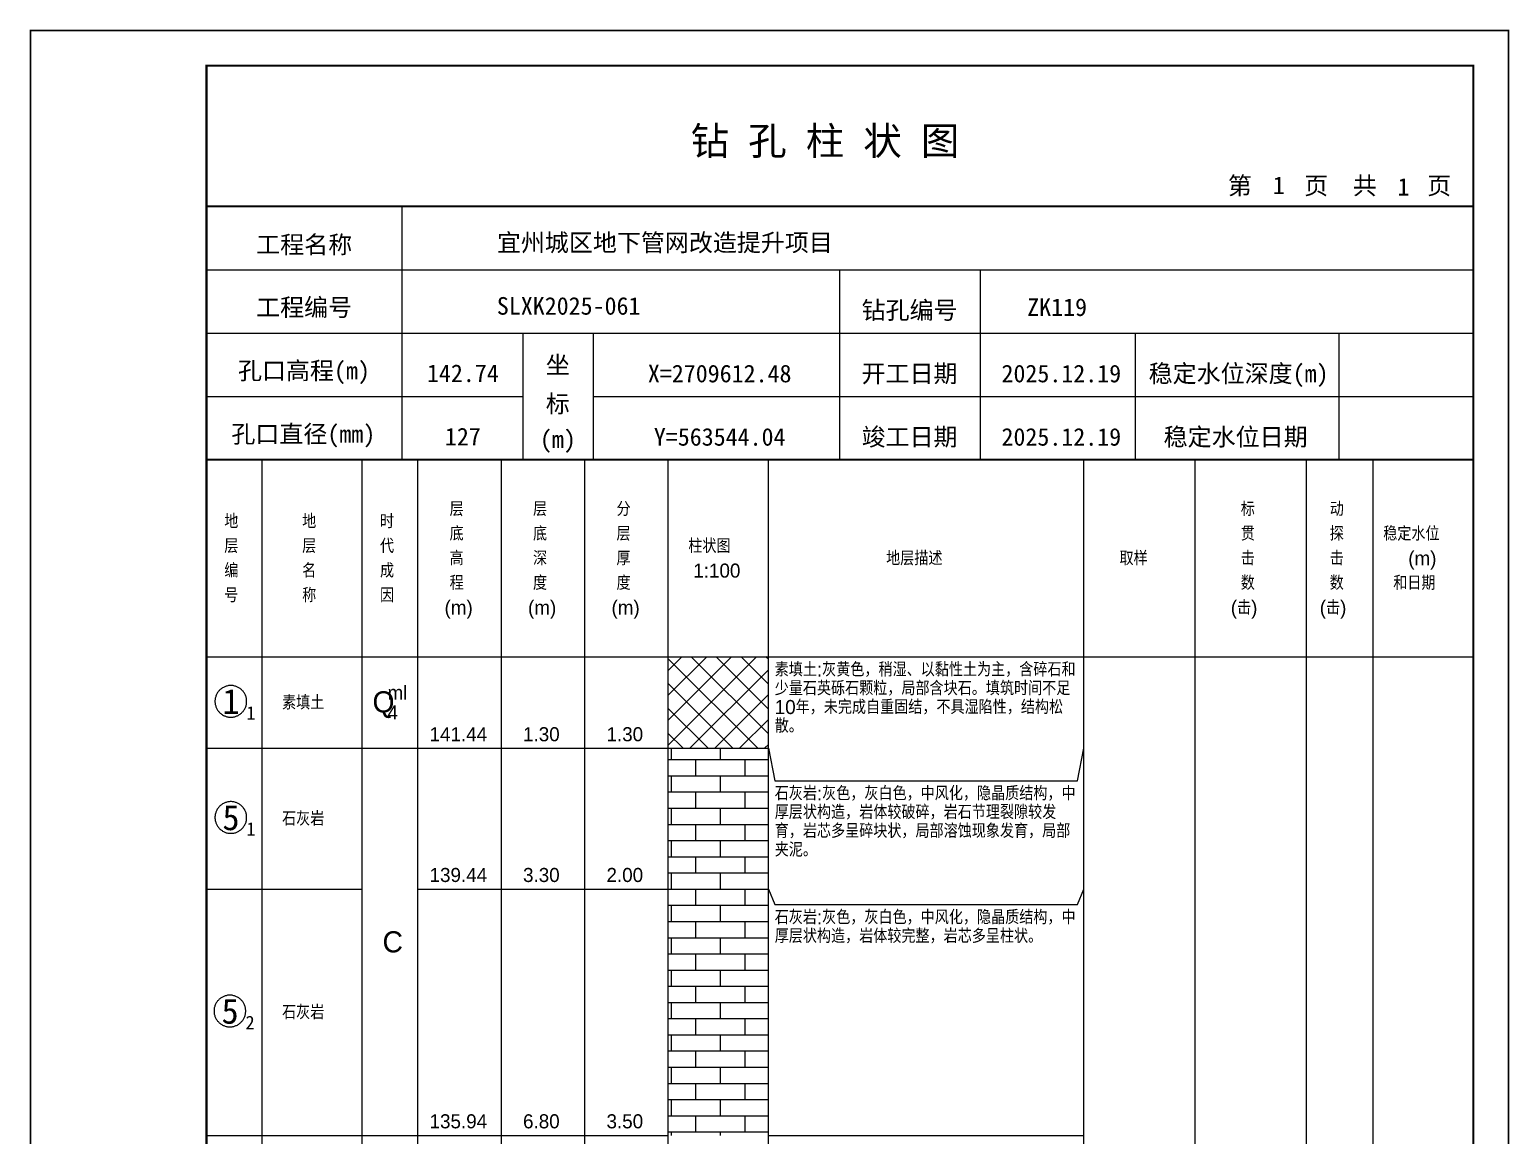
# Model space of a CAD drawing. Header units: millimetres. Extents: x 12489 to 89920, y 4630 to 4927.
# Drawn here: x 60889.3 to 61099.6, y 4769.7 to 4926.8 of the extents above; entities that cross this region are included whole.
import ezdxf
from ezdxf.enums import TextEntityAlignment as Align

# ---------------------------------------------------------------- set-up
doc = ezdxf.new("R2010")
doc.units = ezdxf.units.MM
doc.layers.add('ZZT_TC', color=7, linetype='Continuous')
doc.styles.add('成果图图块', font='', dxfattribs={"height": 2.5})
doc.styles.add('成果图模板', font='')
doc.styles.add('成果图模板标题', font='simhei.ttf')
doc.styles.add('成果图表体', font='Comfont.shx', dxfattribs={"height": 2, "bigfont": 'Hztxt12a.shx'})
doc.styles.get('成果图图块').set_extended_font_data('FangSong_GB2312')
doc.styles.get('成果图模板').set_extended_font_data('FangSong_GB2312')
pattern_1 = [(0, (0, 0), (0, 2.3), []), (90, (0, 0), (-3.5, 2.3), [2.3, -2.3])]

# ---------------------------------------------------------------- blocks, each defined once
blk = doc.blocks.new('DCBH-1-1-1443', base_point=(0.3, -0.11))
at = {"layer": 'ZZT_TC', "color": 7}
blk.add_polyline3d([(-0.19, 2.31, 0), (-0.3, 2.31, 0), (-0.41, 2.3, 0), (-0.52, 2.29, 0), (-0.63, 2.27, 0), (-0.73, 2.24, 0), (-0.84, 2.21, 0), (-0.95, 2.18, 0), (-1.05, 2.14, 0), (-1.15, 2.09, 0), (-1.25, 2.04, 0), (-1.35, 1.99, 0), (-1.44, 1.93, 0), (-1.53, 1.87, 0), (-1.62, 1.8, 0), (-1.7, 1.73, 0), (-1.78, 1.65, 0), (-1.86, 1.57, 0), (-1.93, 1.49, 0), (-2, 1.4, 0), (-2.06, 1.31, 0), (-2.12, 1.22, 0), (-2.17, 1.12, 0), (-2.22, 1.02, 0), (-2.27, 0.92, 0), (-2.31, 0.82, 0), (-2.34, 0.71, 0), (-2.37, 0.61, 0), (-2.4, 0.5, 0), (-2.41, 0.39, 0), (-2.43, 0.28, 0), (-2.44, 0.17, 0), (-2.44, 0.06, 0), (-2.44, -0.05, 0), (-2.43, -0.16, 0), (-2.41, -0.27, 0), (-2.4, -0.38, 0), (-2.37, -0.49, 0), (-2.34, -0.6, 0), (-2.31, -0.7, 0), (-2.27, -0.8, 0), (-2.22, -0.9, 0), (-2.17, -1, 0), (-2.12, -1.1, 0), (-2.06, -1.19, 0), (-2, -1.28, 0), (-1.93, -1.37, 0), (-1.86, -1.45, 0), (-1.78, -1.53, 0), (-1.7, -1.61, 0), (-1.62, -1.68, 0), (-1.53, -1.75, 0), (-1.44, -1.81, 0), (-1.35, -1.87, 0), (-1.25, -1.93, 0), (-1.15, -1.98, 0), (-1.05, -2.02, 0), (-0.95, -2.06, 0), (-0.84, -2.1, 0), (-0.73, -2.13, 0), (-0.63, -2.15, 0), (-0.52, -2.17, 0), (-0.41, -2.18, 0), (-0.3, -2.19, 0), (-0.19, -2.19, 0), (-0.08, -2.19, 0), (0.03, -2.18, 0), (0.14, -2.17, 0), (0.25, -2.15, 0), (0.36, -2.13, 0), (0.47, -2.1, 0), (0.57, -2.06, 0), (0.67, -2.02, 0), (0.77, -1.98, 0), (0.87, -1.93, 0), (0.97, -1.87, 0), (1.06, -1.81, 0), (1.15, -1.75, 0), (1.24, -1.68, 0), (1.32, -1.61, 0), (1.4, -1.53, 0), (1.48, -1.45, 0), (1.55, -1.37, 0), (1.62, -1.28, 0), (1.68, -1.19, 0), (1.74, -1.1, 0), (1.8, -1, 0), (1.85, -0.9, 0), (1.89, -0.8, 0), (1.93, -0.7, 0), (1.97, -0.6, 0), (2, -0.49, 0), (2.02, -0.38, 0), (2.04, -0.27, 0), (2.05, -0.16, 0), (2.06, -0.05, 0), (2.06, 0.06, 0), (2.06, 0.17, 0), (2.05, 0.28, 0), (2.04, 0.39, 0), (2.02, 0.5, 0), (2, 0.61, 0), (1.97, 0.71, 0), (1.93, 0.82, 0), (1.89, 0.92, 0), (1.85, 1.02, 0), (1.8, 1.12, 0), (1.74, 1.22, 0), (1.68, 1.31, 0), (1.62, 1.4, 0), (1.55, 1.49, 0), (1.48, 1.57, 0), (1.4, 1.65, 0), (1.32, 1.73, 0), (1.24, 1.8, 0), (1.15, 1.87, 0), (1.06, 1.93, 0), (0.97, 1.99, 0), (0.87, 2.04, 0), (0.77, 2.09, 0), (0.67, 2.14, 0), (0.57, 2.18, 0), (0.47, 2.21, 0), (0.36, 2.24, 0), (0.25, 2.27, 0), (0.14, 2.29, 0), (0.03, 2.3, 0), (-0.08, 2.31, 0), (-0.19, 2.31, 0)], dxfattribs=at)
at = {"style": '成果图图块'}
blk.add_text('1', height=3.57, dxfattribs=at).set_placement((-0.16, -1.74), align=Align.CENTER)
blk.add_text('1', height=1.91, dxfattribs=at).set_placement((2.03, -2.53))
blk = doc.blocks.new('DCBH-1-1-1444', base_point=(0.3, -0.11))
at = {"layer": 'ZZT_TC', "color": 7}
blk.add_polyline3d([(-0.19, 2.31, 0), (-0.3, 2.31, 0), (-0.41, 2.3, 0), (-0.52, 2.29, 0), (-0.63, 2.27, 0), (-0.73, 2.24, 0), (-0.84, 2.21, 0), (-0.95, 2.18, 0), (-1.05, 2.14, 0), (-1.15, 2.09, 0), (-1.25, 2.04, 0), (-1.35, 1.99, 0), (-1.44, 1.93, 0), (-1.53, 1.87, 0), (-1.62, 1.8, 0), (-1.7, 1.73, 0), (-1.78, 1.65, 0), (-1.86, 1.57, 0), (-1.93, 1.49, 0), (-2, 1.4, 0), (-2.06, 1.31, 0), (-2.12, 1.22, 0), (-2.17, 1.12, 0), (-2.22, 1.02, 0), (-2.27, 0.92, 0), (-2.31, 0.82, 0), (-2.34, 0.71, 0), (-2.37, 0.61, 0), (-2.4, 0.5, 0), (-2.41, 0.39, 0), (-2.43, 0.28, 0), (-2.44, 0.17, 0), (-2.44, 0.06, 0), (-2.44, -0.05, 0), (-2.43, -0.16, 0), (-2.41, -0.27, 0), (-2.4, -0.38, 0), (-2.37, -0.49, 0), (-2.34, -0.6, 0), (-2.31, -0.7, 0), (-2.27, -0.8, 0), (-2.22, -0.9, 0), (-2.17, -1, 0), (-2.12, -1.1, 0), (-2.06, -1.19, 0), (-2, -1.28, 0), (-1.93, -1.37, 0), (-1.86, -1.45, 0), (-1.78, -1.53, 0), (-1.7, -1.61, 0), (-1.62, -1.68, 0), (-1.53, -1.75, 0), (-1.44, -1.81, 0), (-1.35, -1.87, 0), (-1.25, -1.93, 0), (-1.15, -1.98, 0), (-1.05, -2.02, 0), (-0.95, -2.06, 0), (-0.84, -2.1, 0), (-0.73, -2.13, 0), (-0.63, -2.15, 0), (-0.52, -2.17, 0), (-0.41, -2.18, 0), (-0.3, -2.19, 0), (-0.19, -2.19, 0), (-0.08, -2.19, 0), (0.03, -2.18, 0), (0.14, -2.17, 0), (0.25, -2.15, 0), (0.36, -2.13, 0), (0.47, -2.1, 0), (0.57, -2.06, 0), (0.67, -2.02, 0), (0.77, -1.98, 0), (0.87, -1.93, 0), (0.97, -1.87, 0), (1.06, -1.81, 0), (1.15, -1.75, 0), (1.24, -1.68, 0), (1.32, -1.61, 0), (1.4, -1.53, 0), (1.48, -1.45, 0), (1.55, -1.37, 0), (1.62, -1.28, 0), (1.68, -1.19, 0), (1.74, -1.1, 0), (1.8, -1, 0), (1.85, -0.9, 0), (1.89, -0.8, 0), (1.93, -0.7, 0), (1.97, -0.6, 0), (2, -0.49, 0), (2.02, -0.38, 0), (2.04, -0.27, 0), (2.05, -0.16, 0), (2.06, -0.05, 0), (2.06, 0.06, 0), (2.06, 0.17, 0), (2.05, 0.28, 0), (2.04, 0.39, 0), (2.02, 0.5, 0), (2, 0.61, 0), (1.97, 0.71, 0), (1.93, 0.82, 0), (1.89, 0.92, 0), (1.85, 1.02, 0), (1.8, 1.12, 0), (1.74, 1.22, 0), (1.68, 1.31, 0), (1.62, 1.4, 0), (1.55, 1.49, 0), (1.48, 1.57, 0), (1.4, 1.65, 0), (1.32, 1.73, 0), (1.24, 1.8, 0), (1.15, 1.87, 0), (1.06, 1.93, 0), (0.97, 1.99, 0), (0.87, 2.04, 0), (0.77, 2.09, 0), (0.67, 2.14, 0), (0.57, 2.18, 0), (0.47, 2.21, 0), (0.36, 2.24, 0), (0.25, 2.27, 0), (0.14, 2.29, 0), (0.03, 2.3, 0), (-0.08, 2.31, 0), (-0.19, 2.31, 0)], dxfattribs=at)
at = {"style": '成果图图块'}
blk.add_text('5', height=3.57, dxfattribs=at).set_placement((-0.16, -1.74), align=Align.CENTER)
blk.add_text('1', height=1.91, dxfattribs=at).set_placement((2.03, -2.53))
blk = doc.blocks.new('DCBH-1-1-1445', base_point=(0.43, -0.11))
at = {"layer": 'ZZT_TC', "color": 7}
blk.add_polyline3d([(-0.19, 2.31, 0), (-0.3, 2.31, 0), (-0.41, 2.3, 0), (-0.52, 2.29, 0), (-0.63, 2.27, 0), (-0.73, 2.24, 0), (-0.84, 2.21, 0), (-0.95, 2.18, 0), (-1.05, 2.14, 0), (-1.15, 2.09, 0), (-1.25, 2.04, 0), (-1.35, 1.99, 0), (-1.44, 1.93, 0), (-1.53, 1.87, 0), (-1.62, 1.8, 0), (-1.7, 1.73, 0), (-1.78, 1.65, 0), (-1.86, 1.57, 0), (-1.93, 1.49, 0), (-2, 1.4, 0), (-2.06, 1.31, 0), (-2.12, 1.22, 0), (-2.17, 1.12, 0), (-2.22, 1.02, 0), (-2.27, 0.92, 0), (-2.31, 0.82, 0), (-2.34, 0.71, 0), (-2.37, 0.61, 0), (-2.4, 0.5, 0), (-2.41, 0.39, 0), (-2.43, 0.28, 0), (-2.44, 0.17, 0), (-2.44, 0.06, 0), (-2.44, -0.05, 0), (-2.43, -0.16, 0), (-2.41, -0.27, 0), (-2.4, -0.38, 0), (-2.37, -0.49, 0), (-2.34, -0.6, 0), (-2.31, -0.7, 0), (-2.27, -0.8, 0), (-2.22, -0.9, 0), (-2.17, -1, 0), (-2.12, -1.1, 0), (-2.06, -1.19, 0), (-2, -1.28, 0), (-1.93, -1.37, 0), (-1.86, -1.45, 0), (-1.78, -1.53, 0), (-1.7, -1.61, 0), (-1.62, -1.68, 0), (-1.53, -1.75, 0), (-1.44, -1.81, 0), (-1.35, -1.87, 0), (-1.25, -1.93, 0), (-1.15, -1.98, 0), (-1.05, -2.02, 0), (-0.95, -2.06, 0), (-0.84, -2.1, 0), (-0.73, -2.13, 0), (-0.63, -2.15, 0), (-0.52, -2.17, 0), (-0.41, -2.18, 0), (-0.3, -2.19, 0), (-0.19, -2.19, 0), (-0.08, -2.19, 0), (0.03, -2.18, 0), (0.14, -2.17, 0), (0.25, -2.15, 0), (0.36, -2.13, 0), (0.47, -2.1, 0), (0.57, -2.06, 0), (0.67, -2.02, 0), (0.77, -1.98, 0), (0.87, -1.93, 0), (0.97, -1.87, 0), (1.06, -1.81, 0), (1.15, -1.75, 0), (1.24, -1.68, 0), (1.32, -1.61, 0), (1.4, -1.53, 0), (1.48, -1.45, 0), (1.55, -1.37, 0), (1.62, -1.28, 0), (1.68, -1.19, 0), (1.74, -1.1, 0), (1.8, -1, 0), (1.85, -0.9, 0), (1.89, -0.8, 0), (1.93, -0.7, 0), (1.97, -0.6, 0), (2, -0.49, 0), (2.02, -0.38, 0), (2.04, -0.27, 0), (2.05, -0.16, 0), (2.06, -0.05, 0), (2.06, 0.06, 0), (2.06, 0.17, 0), (2.05, 0.28, 0), (2.04, 0.39, 0), (2.02, 0.5, 0), (2, 0.61, 0), (1.97, 0.71, 0), (1.93, 0.82, 0), (1.89, 0.92, 0), (1.85, 1.02, 0), (1.8, 1.12, 0), (1.74, 1.22, 0), (1.68, 1.31, 0), (1.62, 1.4, 0), (1.55, 1.49, 0), (1.48, 1.57, 0), (1.4, 1.65, 0), (1.32, 1.73, 0), (1.24, 1.8, 0), (1.15, 1.87, 0), (1.06, 1.93, 0), (0.97, 1.99, 0), (0.87, 2.04, 0), (0.77, 2.09, 0), (0.67, 2.14, 0), (0.57, 2.18, 0), (0.47, 2.21, 0), (0.36, 2.24, 0), (0.25, 2.27, 0), (0.14, 2.29, 0), (0.03, 2.3, 0), (-0.08, 2.31, 0), (-0.19, 2.31, 0)], dxfattribs=at)
at = {"style": '成果图图块'}
blk.add_text('5', height=3.57, dxfattribs=at).set_placement((-0.16, -1.74), align=Align.CENTER)
blk.add_text('2', height=1.91, dxfattribs=at).set_placement((2.03, -2.53))
blk = doc.blocks.new('钻孔柱状图路桥昇龙制图梁世成校核莫家里.dwg221', base_point=(25, 236))
for p, q in [((52.82, 236), (52.82, 272)), ((25, 263), (205, 263)), ((115, 236), (115, 263)), ((135, 236), (135, 263)), ((25, 254), (205, 254)), ((70, 236), (70, 254)), ((80, 236), (80, 254)), ((157, 236), (157, 254)), ((185.95, 236), (185.95, 254)), ((25, 245), (70, 245)), ((80, 245), (205, 245))]:
    blk.add_line(p, q)
for points, const_width in [([(0, 0), (210, 0), (210, 297), (0, 297)], 0.25), ([(25, 5), (205, 5), (205, 292), (25, 292)], 0.3)]:
    blk.add_lwpolyline(points, close=True, dxfattribs=dict(const_width=const_width))
at = {"const_width": 0.3}
for points in [[(25, 272), (205, 272)], [(25, 236), (205, 236)]]:
    blk.add_lwpolyline(points, dxfattribs=at)
for s, height, style, p in [('钻 孔 柱 状 图', 4, '成果图模板标题', (93.8, 279.31)), ('第', 2.5, '成果图模板', (170.12, 273.7)), ('页', 2.5, '成果图模板', (180.96, 273.7)), ('共', 2.5, '成果图模板', (187.88, 273.7)), ('页', 2.5, '成果图模板', (198.44, 273.7)), ('工程名称', 2.5, '成果图模板', (32.07, 265.32)), ('宜州城区地下管网改造提升项目', 2.5, '成果图模板', (66.26, 265.61)), ('工程编号', 2.5, '成果图模板', (32.05, 256.41)), ('SLXK2025-061', 2.5, '成果图模板', (66.26, 256.61)), ('钻孔编号', 2.5, '成果图模板', (118.08, 256)), ('ZK119', 2.5, '成果图模板', (141.61, 256.43)), ('孔口高程(m)', 2.5, '成果图模板', (29.48, 247.41)), ('坐', 2.5, '成果图模板', (73.21, 248.24)), ('开工日期', 2.5, '成果图模板', (118.08, 247)), ('稳定水位深度(m)', 2.5, '成果图模板', (158.86, 247)), ('标', 2.5, '成果图模板', (73.21, 242.7)), ('孔口直径(mm)', 2.5, '成果图模板', (28.54, 238.41)), ('(m) ', 2.5, '成果图模板', (72.38, 237.65)), ('竣工日期', 2.5, '成果图模板', (118.08, 238)), ('稳定水位日期', 2.5, '成果图模板', (160.99, 238))]:
    blk.add_text(s, height=height, dxfattribs=dict(style=style)).set_placement(p)
at = {"style": '成果图模板'}
for s, p in [('1', (177.35, 273.74)), ('1', (195.08, 273.53)), ('142.74', (61.43, 247.04)), ('X=2709612.48', (97.92, 247)), ('2025.12.19', (146.46, 247)), ('127', (61.43, 238.04)), ('Y=563544.04', (97.92, 238)), ('2025.12.19', (146.46, 238))]:
    blk.add_text(s, height=2.5, dxfattribs=at).set_placement(p, align=Align.CENTER)

msp = doc.modelspace()

# ---------------------------------------------------------------- hatches: boundary and pattern name
at = {"linetype": 'Continuous'}
h = msp.add_hatch(dxfattribs=at)
h.set_pattern_fill('GKSTT', scale=0.5, style=0, pattern_type=2)
h.set_pattern_definition([(45, (0, 0), (-1.76776695, 1.76776695), []), (135, (0, 0), (-1.76776695, -1.76776695), [])])
h.paths.add_polyline_path([(60980.06, 4824.71), (60994.29, 4824.71), (60994.29, 4837.71), (60980.06, 4837.71)])
h = msp.add_hatch(dxfattribs=at)
h.set_pattern_fill('GKSHY', scale=0.5, style=0, pattern_type=2)
h.set_pattern_definition(pattern_1)
h.paths.add_polyline_path([(60980.06, 4804.71), (60994.29, 4804.71), (60994.29, 4824.71), (60980.06, 4824.71)])
h = msp.add_hatch(dxfattribs=at)
h.set_pattern_fill('GKSHY', scale=0.5, style=0, pattern_type=2)
h.set_pattern_definition(pattern_1)
h.paths.add_polyline_path([(60980.06, 4769.71), (60994.29, 4769.71), (60994.29, 4804.71), (60980.06, 4804.71)])

# ---------------------------------------------------------------- linework, layer by layer
at = {"color": 0}
for p, q in [((60914.45, 4837.71), (60922.35, 4837.71)), ((60914.45, 4824.71), (60914.45, 4837.71)), ((60922.35, 4824.71), (60922.35, 4837.71)), ((60914.45, 4824.71), (60922.35, 4824.71)), ((60914.45, 4824.71), (60922.35, 4824.71)), ((60914.45, 4804.71), (60914.45, 4824.71)), ((60922.35, 4804.71), (60922.35, 4824.71)), ((60914.45, 4804.71), (60922.35, 4804.71)), ((60914.45, 4804.71), (60922.35, 4804.71)), ((60914.45, 4769.71), (60914.45, 4804.71)), ((60922.35, 4769.71), (60922.35, 4804.71)), ((60914.45, 4769.71), (60922.35, 4769.71))]:
    msp.add_line(p, q, dxfattribs=at)
for points in [[(60914.45, 4865.71), (60922.35, 4865.71)], [(60914.45, 4837.71), (60914.45, 4865.71)], [(60922.35, 4837.71), (60922.35, 4865.71)], [(60922.35, 4865.71), (60936.58, 4865.71)], [(60922.35, 4837.71), (60922.35, 4865.71)], [(60936.58, 4837.71), (60936.58, 4865.71)], [(60936.58, 4865.71), (60944.49, 4865.71)], [(60936.58, 4837.71), (60936.58, 4865.71)], [(60944.49, 4837.71), (60944.49, 4865.71)], [(60944.49, 4865.71), (60956.35, 4865.71)], [(60944.49, 4837.71), (60944.49, 4865.71)], [(60956.35, 4837.71), (60956.35, 4865.71)], [(60956.35, 4865.71), (60968.2, 4865.71)], [(60956.35, 4837.71), (60956.35, 4865.71)], [(60968.2, 4837.71), (60968.2, 4865.71)], [(60968.2, 4865.71), (60980.06, 4865.71)], [(60968.2, 4837.71), (60968.2, 4865.71)], [(60980.06, 4837.71), (60980.06, 4865.71)], [(60980.06, 4865.71), (60994.29, 4865.71)], [(60980.06, 4837.71), (60980.06, 4865.71)], [(60994.29, 4837.71), (60994.29, 4865.71)], [(60994.29, 4865.71), (61039.11, 4865.71)], [(60994.29, 4837.71), (60994.29, 4865.71)], [(61039.11, 4837.71), (61039.11, 4865.71)], [(61039.11, 4865.71), (61054.92, 4865.71)], [(61039.11, 4837.71), (61039.11, 4865.71)], [(61054.92, 4837.71), (61054.92, 4865.71)], [(61054.92, 4865.71), (61070.73, 4865.71)], [(61054.92, 4837.71), (61054.92, 4865.71)], [(61070.73, 4837.71), (61070.73, 4865.71)], [(61070.73, 4865.71), (61080.22, 4865.71)], [(61070.73, 4837.71), (61070.73, 4865.71)], [(61080.22, 4837.71), (61080.22, 4865.71)], [(61080.22, 4865.71), (61094.45, 4865.71)], [(61080.22, 4837.71), (61080.22, 4865.71)], [(61094.45, 4837.71), (61094.45, 4865.71)], [(60914.45, 4837.71), (60922.35, 4837.71)], [(60914.45, 4643.71), (60914.45, 4837.71)], [(60914.45, 4837.71), (60922.35, 4837.71)], [(60922.35, 4643.71), (60922.35, 4837.71)], [(60922.35, 4837.71), (60936.58, 4837.71)], [(60922.35, 4643.71), (60922.35, 4837.71)], [(60922.35, 4837.71), (60936.58, 4837.71)], [(60922.35, 4837.71), (60936.58, 4837.71)], [(60922.35, 4824.71), (60922.35, 4837.71)], [(60936.58, 4643.71), (60936.58, 4837.71)], [(60936.58, 4824.71), (60936.58, 4837.71)], [(60936.58, 4837.71), (60944.49, 4837.71)], [(60936.58, 4643.71), (60936.58, 4837.71)], [(60936.58, 4837.71), (60944.49, 4837.71)], [(60936.58, 4837.71), (60944.49, 4837.71)], [(60936.58, 4824.71), (60936.58, 4837.71)], [(60944.49, 4643.71), (60944.49, 4837.71)], [(60944.49, 4824.71), (60944.49, 4837.71)], [(60944.49, 4837.71), (60956.35, 4837.71)], [(60944.49, 4643.71), (60944.49, 4837.71)], [(60944.49, 4837.71), (60956.35, 4837.71)], [(60944.49, 4837.71), (60956.35, 4837.71)], [(60944.49, 4824.71), (60944.49, 4837.71)], [(60956.35, 4643.71), (60956.35, 4837.71)], [(60956.35, 4824.71), (60956.35, 4837.71)], [(60956.35, 4837.71), (60968.2, 4837.71)], [(60956.35, 4643.71), (60956.35, 4837.71)], [(60956.35, 4837.71), (60968.2, 4837.71)], [(60956.35, 4837.71), (60968.2, 4837.71)], [(60956.35, 4824.71), (60956.35, 4837.71)], [(60968.2, 4643.71), (60968.2, 4837.71)], [(60968.2, 4824.71), (60968.2, 4837.71)], [(60968.2, 4837.71), (60980.06, 4837.71)], [(60968.2, 4643.71), (60968.2, 4837.71)], [(60968.2, 4837.71), (60980.06, 4837.71)], [(60968.2, 4837.71), (60980.06, 4837.71)], [(60968.2, 4824.71), (60968.2, 4837.71)], [(60980.06, 4643.71), (60980.06, 4837.71)], [(60980.06, 4824.71), (60980.06, 4837.71)], [(60980.06, 4837.71), (60994.29, 4837.71)], [(60980.06, 4643.71), (60980.06, 4837.71)], [(60980.06, 4837.71), (60994.29, 4837.71)], [(60994.29, 4643.71), (60994.29, 4837.71)], [(60994.29, 4837.71), (61039.11, 4837.71)], [(60994.29, 4643.71), (60994.29, 4837.71)], [(60994.29, 4837.71), (61039.11, 4837.71)], [(60994.29, 4824.71), (60994.29, 4837.71)], [(61039.11, 4643.71), (61039.11, 4837.71)], [(61039.11, 4824.71), (61039.11, 4837.71)], [(61039.11, 4837.71), (61054.92, 4837.71)], [(61039.11, 4643.71), (61039.11, 4837.71)], [(61039.11, 4837.71), (61054.92, 4837.71)], [(61054.92, 4643.71), (61054.92, 4837.71)], [(61054.92, 4837.71), (61070.73, 4837.71)], [(61054.92, 4643.71), (61054.92, 4837.71)], [(61054.92, 4837.71), (61070.73, 4837.71)], [(61070.73, 4643.71), (61070.73, 4837.71)], [(61070.73, 4837.71), (61080.22, 4837.71)], [(61070.73, 4643.71), (61070.73, 4837.71)], [(61070.73, 4837.71), (61080.22, 4837.71)], [(61080.22, 4643.71), (61080.22, 4837.71)], [(61080.22, 4837.71), (61094.45, 4837.71)], [(61080.22, 4643.71), (61080.22, 4837.71)], [(61080.22, 4837.71), (61094.45, 4837.71)], [(61094.45, 4643.71), (61094.45, 4837.71)], [(60922.35, 4824.71), (60936.58, 4824.71)], [(60922.35, 4824.71), (60936.58, 4824.71)], [(60922.35, 4804.71), (60922.35, 4824.71)], [(60936.58, 4804.71), (60936.58, 4824.71)], [(60936.58, 4824.71), (60944.49, 4824.71)], [(60936.58, 4824.71), (60944.49, 4824.71)], [(60936.58, 4769.71), (60936.58, 4824.71)], [(60944.49, 4769.71), (60944.49, 4824.71)], [(60944.49, 4824.71), (60956.35, 4824.71)], [(60944.49, 4824.71), (60956.35, 4824.71)], [(60944.49, 4804.71), (60944.49, 4824.71)], [(60956.35, 4804.71), (60956.35, 4824.71)], [(60956.35, 4824.71), (60968.2, 4824.71)], [(60956.35, 4824.71), (60968.2, 4824.71)], [(60956.35, 4804.71), (60956.35, 4824.71)], [(60968.2, 4804.71), (60968.2, 4824.71)], [(60968.2, 4824.71), (60980.06, 4824.71)], [(60968.2, 4824.71), (60980.06, 4824.71)], [(60968.2, 4804.71), (60968.2, 4824.71)], [(60980.06, 4804.71), (60980.06, 4824.71)], [(60994.29, 4824.71), (60995.19, 4820.11)], [(60994.29, 4804.71), (60994.29, 4824.71)], [(61038.22, 4820.11), (61039.11, 4824.71)], [(61039.11, 4804.71), (61039.11, 4824.71)], [(60995.19, 4820.11), (61038.22, 4820.11)], [(60922.35, 4804.71), (60936.58, 4804.71)], [(60922.35, 4804.71), (60936.58, 4804.71)], [(60922.35, 4769.71), (60922.35, 4804.71)], [(60936.58, 4769.71), (60936.58, 4804.71)], [(60944.49, 4804.71), (60956.35, 4804.71)], [(60944.49, 4804.71), (60956.35, 4804.71)], [(60944.49, 4769.71), (60944.49, 4804.71)], [(60956.35, 4769.71), (60956.35, 4804.71)], [(60956.35, 4804.71), (60968.2, 4804.71)], [(60956.35, 4804.71), (60968.2, 4804.71)], [(60956.35, 4769.71), (60956.35, 4804.71)], [(60968.2, 4769.71), (60968.2, 4804.71)], [(60968.2, 4804.71), (60980.06, 4804.71)], [(60968.2, 4804.71), (60980.06, 4804.71)], [(60968.2, 4769.71), (60968.2, 4804.71)], [(60980.06, 4769.71), (60980.06, 4804.71)], [(60994.29, 4804.71), (60995.19, 4802.51)], [(60994.29, 4769.71), (60994.29, 4804.71)], [(61038.22, 4802.51), (61039.11, 4804.71)], [(61039.11, 4769.71), (61039.11, 4804.71)], [(60995.19, 4802.51), (61038.22, 4802.51)], [(60922.35, 4769.71), (60936.58, 4769.71)], [(60936.58, 4769.71), (60944.49, 4769.71)], [(60944.49, 4769.71), (60956.35, 4769.71)], [(60956.35, 4769.71), (60968.2, 4769.71)], [(60968.2, 4769.71), (60980.06, 4769.71)], [(60994.29, 4769.71), (61039.11, 4769.71)]]:
    msp.add_lwpolyline(points, dxfattribs=at)
at = {"color": 7, "flags": 128}
for points in [[(60980.06, 4824.71), (60994.29, 4824.71)], [(60980.06, 4804.71), (60994.29, 4804.71)]]:
    msp.add_lwpolyline(points, dxfattribs=at)

# ---------------------------------------------------------------- block references
for name, p in [('钻孔柱状图路桥昇龙制图梁世成校核莫家里.dwg221', (60914.45, 4865.71)), ('DCBH-1-1-1443', (60918.4, 4831.21)), ('DCBH-1-1-1444', (60918.4, 4814.71)), ('DCBH-1-1-1445', (60918.4, 4787.21))]:
    msp.add_blockref(name, p)

# ---------------------------------------------------------------- texts
at = {"color": 0, "style": '成果图表体'}
for s, height, p in [('层', 2, (60949, 4857.71)), ('层', 2, (60960.85, 4857.71)), ('分', 2, (60972.71, 4857.71)), ('标', 2, (61061.41, 4857.71)), ('动', 2, (61074.05, 4857.71)), ('地', 2, (60916.98, 4855.96)), ('地', 2, (60928.05, 4855.96)), ('时', 2, (60939.11, 4855.96)), ('底', 2, (60949, 4854.21)), ('底', 2, (60960.85, 4854.21)), ('层', 2, (60972.71, 4854.21)), ('贯', 2, (61061.41, 4854.21)), ('探', 2, (61074.05, 4854.21)), ('稳定水位', 2, (61081.65, 4854.21)), ('层', 2, (60916.98, 4852.46)), ('层', 2, (60928.05, 4852.46)), ('代', 2, (60939.11, 4852.46)), ('高', 2, (60949, 4850.71)), ('深', 2, (60960.85, 4850.71)), ('厚', 2, (60972.71, 4850.71)), ('柱状图', 2, (60982.91, 4852.46)), ('地层描述', 2, (61011.02, 4850.71)), ('取样', 2, (61044.18, 4850.71)), ('击', 2, (61061.41, 4850.71)), ('击', 2, (61074.05, 4850.71)), ('(m)', 2, (61085.2, 4850.71)), ('编', 2, (60916.98, 4848.96)), ('名', 2, (60928.05, 4848.96)), ('成', 2, (60939.11, 4848.96)), ('1:100', 2, (60983.62, 4848.96)), ('程', 2, (60949, 4847.21)), ('度', 2, (60960.85, 4847.21)), ('度', 2, (60972.71, 4847.21)), ('数', 2, (61061.41, 4847.21)), ('数', 2, (61074.05, 4847.21)), ('和日期', 2, (61083.07, 4847.21)), ('号', 2, (60916.98, 4845.46)), ('称', 2, (60928.05, 4845.46)), ('因', 2, (60939.11, 4845.46)), ('(m)', 2, (60948.28, 4843.71)), ('(m)', 2, (60960.14, 4843.71)), ('(m)', 2, (60972, 4843.71)), ('(击)', 2, (61059.99, 4843.71)), ('(击)', 2, (61072.63, 4843.71)), ('ml', 2, (60940.18, 4831.61)), ('素填土', 2, (60925.2, 4830.21)), ('Q', 3, (60938.05, 4829.81)), ('4', 2, (60940.18, 4828.81)), ('141.44', 2, (60946.15, 4825.71)), ('1.30', 2, (60959.43, 4825.71)), ('1.30', 2, (60971.29, 4825.71)), ('石灰岩', 2, (60925.2, 4813.71)), ('139.44', 2, (60946.15, 4805.71)), ('3.30', 2, (60959.43, 4805.71)), ('2.00', 2, (60971.29, 4805.71)), ('C', 3, (60939.47, 4795.71)), ('石灰岩', 2, (60925.2, 4786.21)), ('135.94', 2, (60946.15, 4770.71)), ('6.80', 2, (60959.43, 4770.71)), ('3.50', 2, (60971.29, 4770.71))]:
    msp.add_text(s, height=height, dxfattribs=at).set_placement(p)
at = {"color": 0, "char_height": 2, "width": 43.0292, "attachment_point": 1, "line_spacing_factor": 0.8, "style": '成果图表体'}
for s, insert in [('素填土:灰黄色，稍湿、以黏性土为主，含碎石和少量石英砾石颗粒，局部含块石。填筑时间不足10年，未完成自重固结，不具湿陷性，结构松散。', (60995.19, 4836.91)), ('石灰岩:灰色，灰白色，中风化，隐晶质结构，中厚层状构造，岩体较破碎，岩石节理裂隙较发育，岩芯多呈碎块状，局部溶蚀现象发育，局部夹泥。', (60995.19, 4819.31)), ('石灰岩:灰色，灰白色，中风化，隐晶质结构，中厚层状构造，岩体较完整，岩芯多呈柱状。', (60995.19, 4801.71))]:
    msp.add_mtext(s, dxfattribs=dict(at, insert=insert))

doc.saveas('drawing.dxf')
